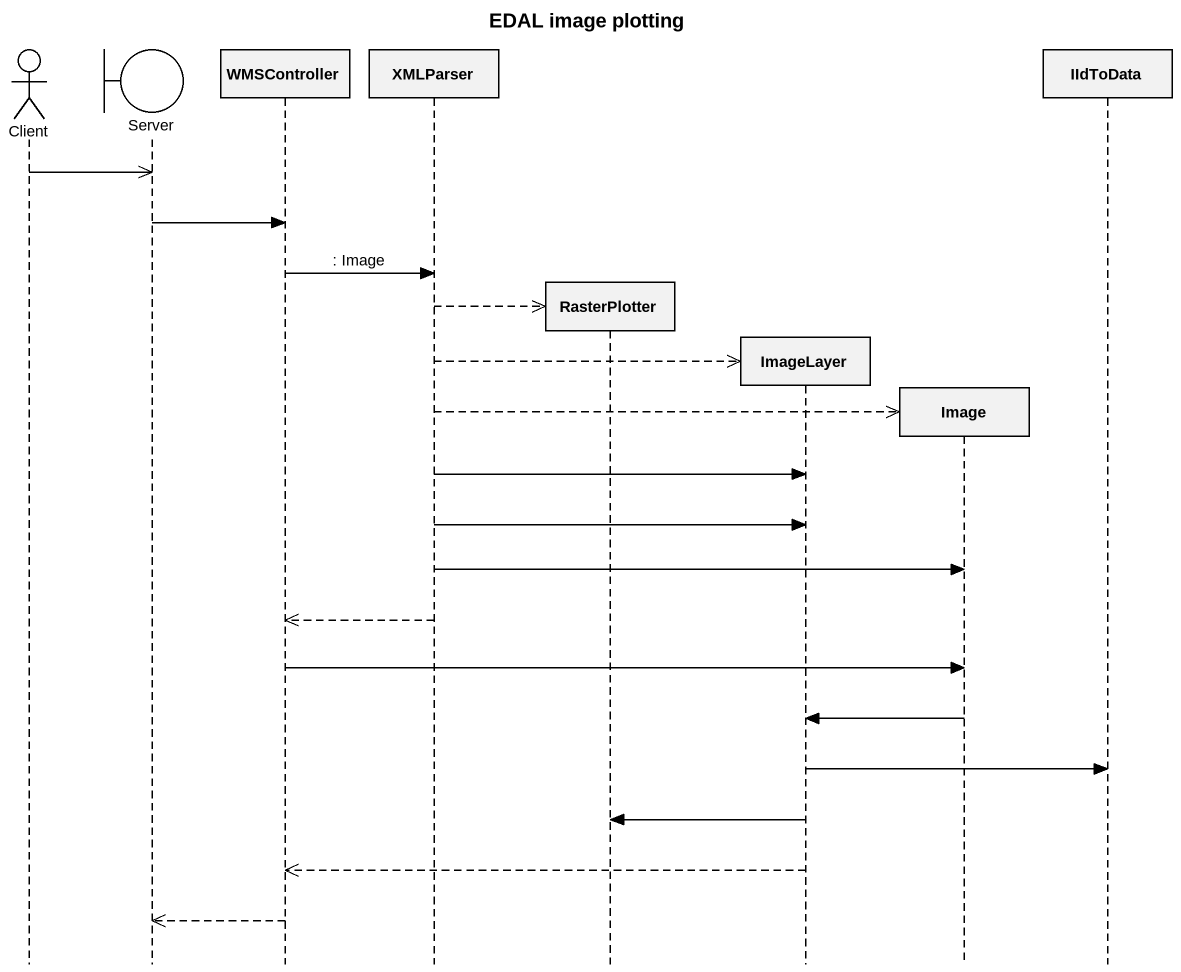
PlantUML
@startuml
title EDAL image plotting
hide footbox
actor Client
boundary Server
participant WMSController
participant XMLParser
participant RasterPlotter
participant ImageLayer
participant Image
participant IIdToData

Client ->> Server
Server -> WMSController
WMSController -> XMLParser : : Image
XMLParser -->> RasterPlotter **
XMLParser -->> ImageLayer **
XMLParser -->> Image **
XMLParser -> ImageLayer
XMLParser -> ImageLayer
XMLParser -> Image
XMLParser -->> WMSController
WMSController -> Image
Image -> ImageLayer
ImageLayer -> IIdToData
ImageLayer -> RasterPlotter
ImageLayer -->> WMSController
WMSController -->> Server
@enduml
